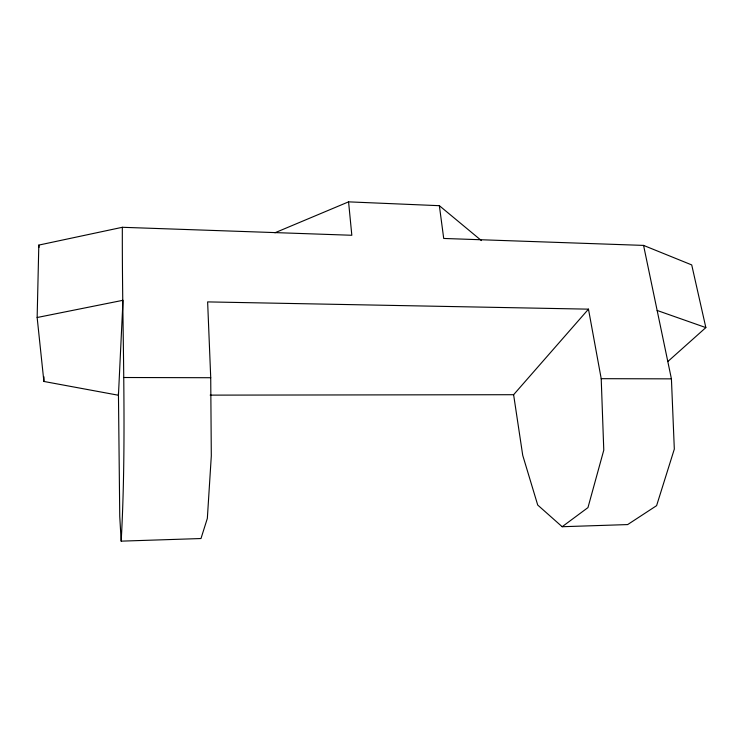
<?xml version="1.0" encoding="UTF-8"?>
<svg xmlns="http://www.w3.org/2000/svg" width="743" height="743" viewBox="0 0 743 743"><rect width="100%" height="100%" fill="white"/><g stroke="black" fill="none" stroke-linecap="round" stroke-linejoin="round"><path stroke-width="1.11" d="M43.883 381.456L37.15 317.512L122.994 300.293L118.443 395.248L43.883 381.456L43.976 376.831M37.15 317.512L38.812 245.088L122.335 227.293L351.829 235.271L348.569 201.855L439.364 205.69L481.408 240.583M588.475 309.153L513.617 394.709L522.728 455.32L537.718 505.045L562.163 526.722L587.964 507.599L603.78 450.147L601.208 378.679L588.475 309.153L207.631 301.899L210.724 377.723L211.309 455.905L207.343 518.391L200.982 538.536L121.183 541.145C126.979 436.68 122.01 331.87 122.335 227.293M667.808 361.553L705.85 327.589L691.724 264.917L643.568 245.404L443.71 238.457L439.364 205.69M274.929 232.782L348.569 201.855M562.163 526.722L627.659 524.577L656.598 505.658L674.319 449.106L671.421 378.856L643.568 245.404M210.167 395.127L513.617 394.709M123.7 377.509L210.724 377.723M601.208 378.679L671.421 378.856M657.146 310.463L705.85 327.589M38.812 245.088L39.017 247.373M121.183 541.145L119.753 516.506L118.434 392.945"/></g></svg>
